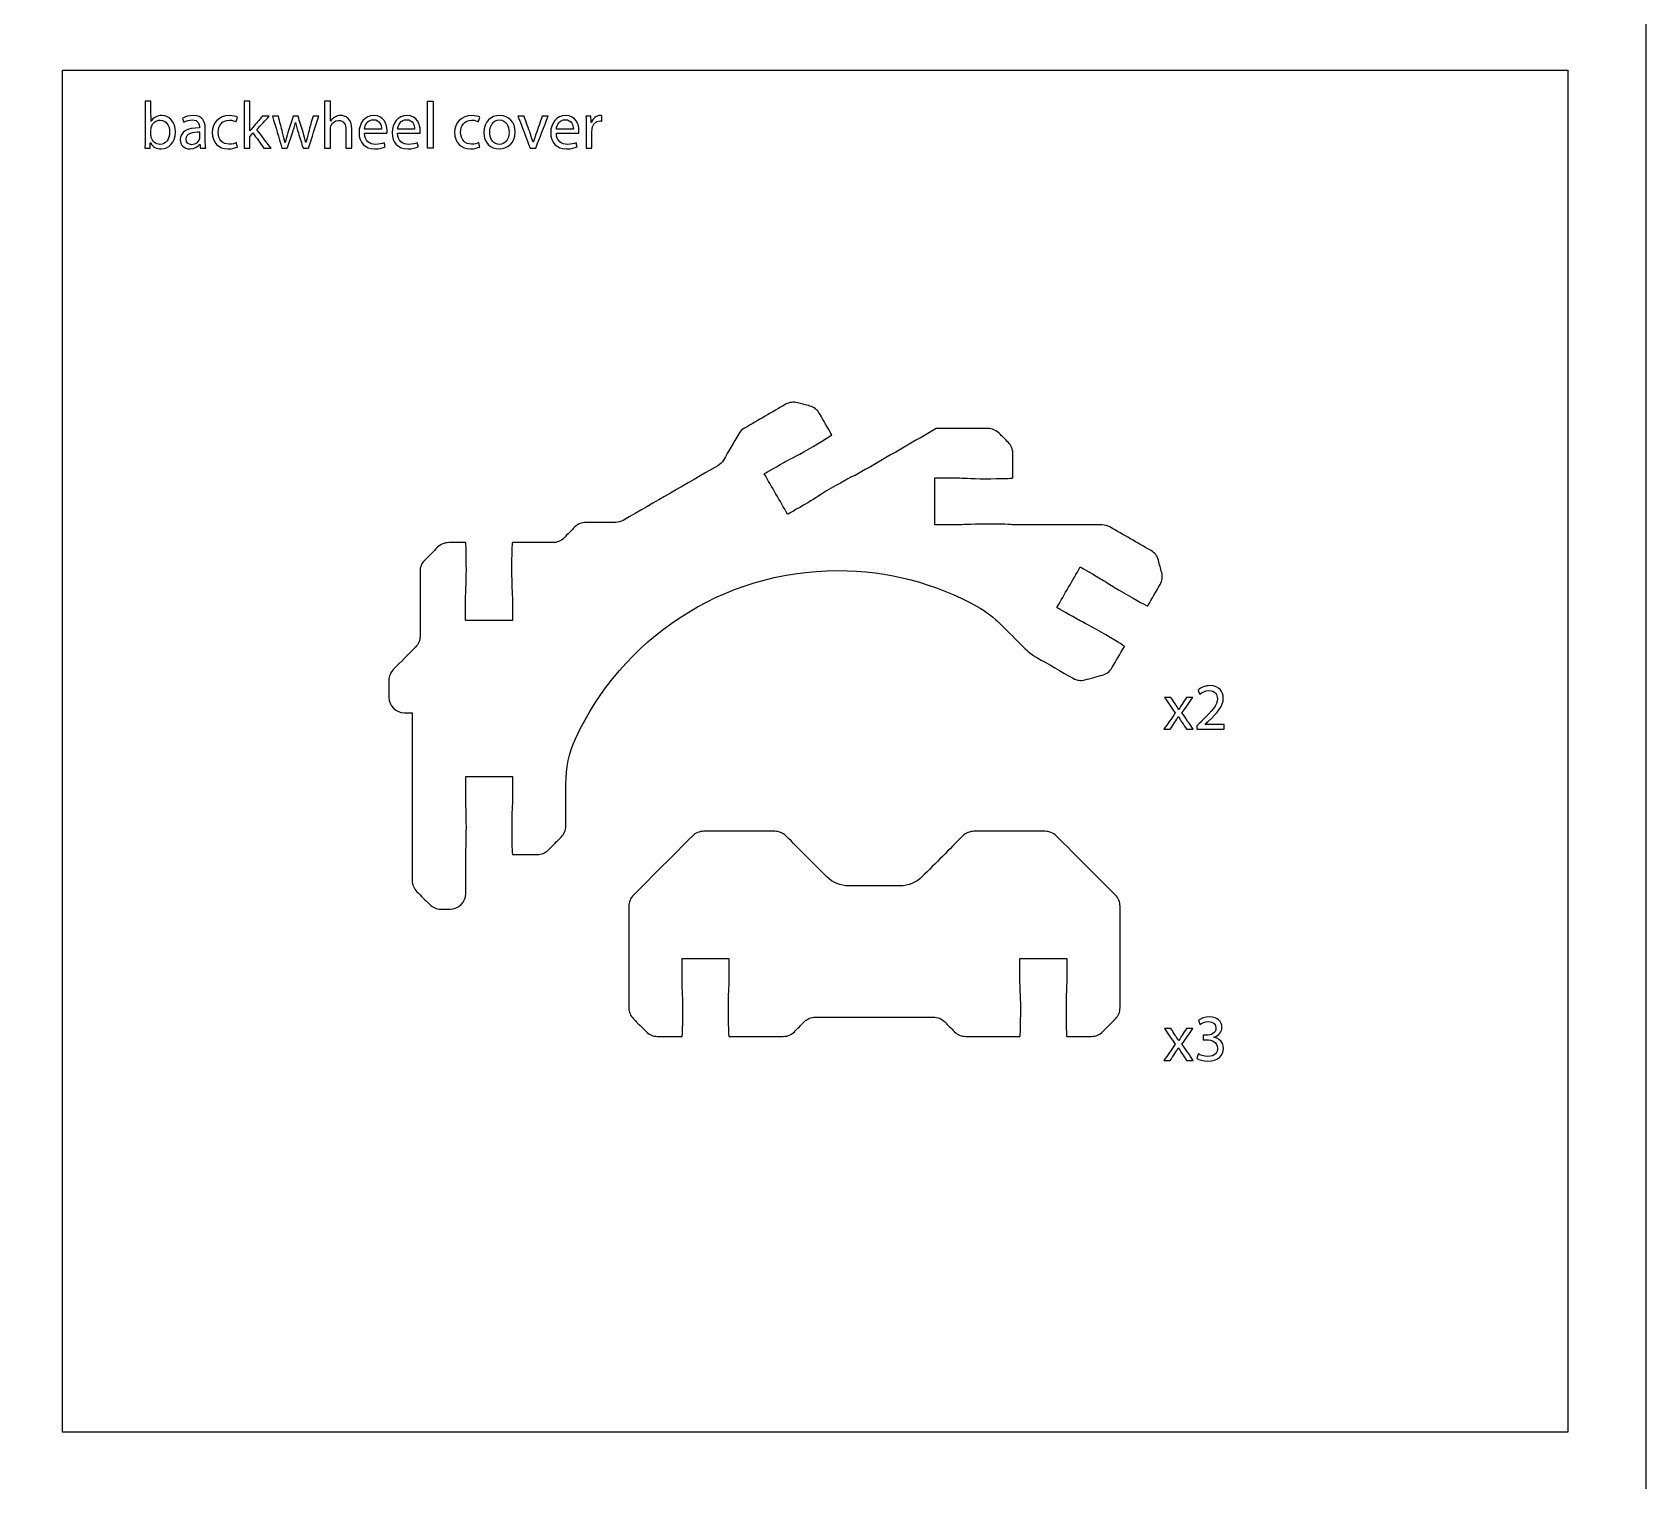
# Model space of a CAD drawing. Extents: x 0 to 370, y 150 to 450.
# Drawn here: x 266.6 to 370, y 245.5 to 338.4 of the extents above; entities that cross this region are included whole.
import ezdxf

# ---------------------------------------------------------------- set-up
doc = ezdxf.new("R2010")
doc.units = 0
doc.header["$MEASUREMENT"] = 0
doc.layers.add('DEFAULT', color=18, linetype='CONTINUOUS')

msp = doc.modelspace()

# ---------------------------------------------------------------- linework, layer by layer
at = {"layer": 'DEFAULT', "color": 116}
for points in [[(370, 150), (0, 150), (0, 450), (370, 450)], [(365, 248.59), (268.49, 248.59), (268.49, 335.92), (365, 335.92)]]:
    msp.add_lwpolyline(points, close=True, dxfattribs=at)
at = {"layer": 'DEFAULT', "color": 18}
msp.add_lwpolyline([(291.9, 333.93), (292.27, 333.93), (292.27, 330.92), (291.9, 330.92)], close=True, dxfattribs=at)
for points, knots in [([(273.78, 330.92), (273.79, 331.06), (273.8, 331.27), (273.8, 331.45), (273.8, 332.28), (273.8, 333.1), (273.8, 333.93), (273.92, 333.93), (274.05, 333.93), (274.17, 333.93), (274.17, 333.5), (274.17, 333.07), (274.18, 332.64), (274.31, 332.87), (274.55, 333.02), (274.88, 333.02), (275.38, 333.02), (275.74, 332.59), (275.74, 331.97), (275.74, 331.24), (275.28, 330.88), (274.82, 330.88), (274.53, 330.88), (274.29, 330.99), (274.14, 331.26), (274.13, 331.26), (274.13, 331.26), (274.12, 331.26), (274.12, 331.15), (274.11, 331.04), (274.11, 330.92), (274, 330.92), (273.89, 330.92), (273.78, 330.92)], [0.912, 0.912, 0.912, 0.912, 1.912, 1.912, 1.912, 8.929, 8.929, 8.929, 9.972, 9.972, 9.972, 13.643, 13.643, 13.643, 14.643, 14.643, 14.643, 15.643, 15.643, 15.643, 16.643, 16.643, 16.643, 17.643, 17.643, 17.643, 17.679, 17.679, 17.679, 18.640199, 18.640199, 18.640199, 19.552199, 19.552199, 19.552199, 19.552199]), ([(280.52, 332.03), (280.57, 332.1), (280.65, 332.19), (280.71, 332.26), (280.91, 332.5), (281.11, 332.74), (281.31, 332.97), (281.46, 332.97), (281.61, 332.97), (281.76, 332.97), (281.49, 332.69), (281.23, 332.41), (280.96, 332.13), (281.26, 331.73), (281.56, 331.33), (281.87, 330.92), (281.71, 330.92), (281.56, 330.92), (281.41, 330.92), (281.18, 331.25), (280.94, 331.58), (280.71, 331.91), (280.64, 331.83), (280.58, 331.76), (280.52, 331.69), (280.52, 331.44), (280.52, 331.18), (280.52, 330.92), (280.39, 330.92), (280.27, 330.92), (280.15, 330.92), (280.15, 331.92), (280.15, 332.93), (280.15, 333.93), (280.27, 333.93), (280.39, 333.93), (280.52, 333.93), (280.52, 333.3), (280.52, 332.66), (280.52, 332.03)], [5.373, 5.373, 5.373, 5.373, 6.373664, 6.373664, 6.373664, 9.004521, 9.004521, 9.004521, 10.276366, 10.276366, 10.276366, 13.554029, 13.554029, 13.554029, 17.82427, 17.82427, 17.82427, 19.108123, 19.108123, 19.108123, 22.539264, 22.539264, 22.539264, 23.347017, 23.347017, 23.347017, 25.531468, 25.531468, 25.531468, 26.575161, 26.575161, 26.575161, 35.096819, 35.096819, 35.096819, 36.140512, 36.140512, 36.140512, 41.517083, 41.517083, 41.517083, 41.517083]), ([(285.3, 333.93), (285.43, 333.93), (285.55, 333.93), (285.68, 333.93), (285.68, 333.5), (285.68, 333.08), (285.68, 332.65), (285.74, 332.76), (285.84, 332.85), (285.95, 332.91), (286.06, 332.98), (286.19, 333.02), (286.33, 333.02), (286.61, 333.02), (287.05, 332.85), (287.05, 332.14), (287.05, 331.74), (287.05, 331.33), (287.05, 330.92), (286.92, 330.92), (286.8, 330.92), (286.67, 330.92), (286.67, 331.32), (286.67, 331.71), (286.67, 332.1), (286.67, 332.43), (286.55, 332.71), (286.2, 332.71), (285.96, 332.71), (285.77, 332.54), (285.7, 332.34), (285.68, 332.29), (285.68, 332.23), (285.68, 332.16), (285.68, 331.75), (285.68, 331.34), (285.68, 330.92), (285.55, 330.92), (285.43, 330.92), (285.3, 330.92), (285.3, 331.92), (285.3, 332.93), (285.3, 333.93)], [8.516, 8.516, 8.516, 8.516, 9.571, 9.571, 9.571, 13.217, 13.217, 13.217, 14.217, 14.217, 14.217, 15.217, 15.217, 15.217, 16.217, 16.217, 16.217, 19.671, 19.671, 19.671, 20.725, 20.725, 20.725, 24.059, 24.059, 24.059, 25.059, 25.059, 25.059, 26.059, 26.059, 26.059, 27.059, 27.059, 27.059, 30.561, 30.561, 30.561, 31.616, 31.616, 31.616, 40.132, 40.132, 40.132, 40.132]), ([(274.17, 331.74), (274.17, 331.7), (274.18, 331.65), (274.19, 331.61), (274.26, 331.35), (274.47, 331.17), (274.75, 331.17), (275.13, 331.17), (275.37, 331.49), (275.37, 331.96), (275.37, 332.37), (275.16, 332.72), (274.76, 332.72), (274.5, 332.72), (274.27, 332.55), (274.19, 332.26), (274.18, 332.22), (274.17, 332.17), (274.17, 332.11), (274.17, 331.99), (274.17, 331.87), (274.17, 331.74)], [1.043, 1.043, 1.043, 1.043, 2.043, 2.043, 2.043, 3.043, 3.043, 3.043, 4.043, 4.043, 4.043, 5.043, 5.043, 5.043, 6.043, 6.043, 6.043, 7.043, 7.043, 7.043, 8.086, 8.086, 8.086, 8.086]), ([(277.34, 330.92), (277.33, 331.01), (277.32, 331.1), (277.31, 331.18), (277.31, 331.18), (277.31, 331.18), (277.3, 331.18), (277.19, 331.02), (276.97, 330.88), (276.68, 330.88), (276.26, 330.88), (276.05, 331.17), (276.05, 331.46), (276.05, 331.96), (276.49, 332.23), (277.28, 332.23), (277.28, 332.24), (277.28, 332.25), (277.28, 332.27), (277.28, 332.44), (277.23, 332.74), (276.82, 332.74), (276.63, 332.74), (276.43, 332.68), (276.28, 332.59), (276.25, 332.67), (276.23, 332.75), (276.2, 332.84), (276.37, 332.95), (276.61, 333.02), (276.87, 333.02), (277.5, 333.02), (277.65, 332.59), (277.65, 332.18), (277.65, 331.93), (277.65, 331.67), (277.65, 331.41), (277.65, 331.24), (277.66, 331.06), (277.68, 330.92), (277.57, 330.92), (277.46, 330.92), (277.34, 330.92)], [0, 0, 0, 0, 0.73581, 0.73581, 0.73581, 0.77181, 0.77181, 0.77181, 1.77181, 1.77181, 1.77181, 2.77181, 2.77181, 2.77181, 3.77181, 3.77181, 3.77181, 3.89181, 3.89181, 3.89181, 4.89181, 4.89181, 4.89181, 5.89181, 5.89181, 5.89181, 6.627082, 6.627082, 6.627082, 7.627082, 7.627082, 7.627082, 8.627082, 8.627082, 8.627082, 10.798082, 10.798082, 10.798082, 11.798082, 11.798082, 11.798082, 12.757082, 12.757082, 12.757082, 12.757082]), ([(279.71, 331), (279.61, 330.95), (279.4, 330.88), (279.12, 330.88), (278.5, 330.88), (278.1, 331.3), (278.1, 331.93), (278.1, 332.56), (278.53, 333.01), (279.2, 333.01), (279.42, 333.01), (279.62, 332.96), (279.72, 332.91), (279.69, 332.81), (279.66, 332.72), (279.63, 332.62), (279.55, 332.67), (279.41, 332.72), (279.2, 332.72), (278.73, 332.72), (278.48, 332.37), (278.48, 331.94), (278.48, 331.47), (278.78, 331.18), (279.19, 331.18), (279.4, 331.18), (279.54, 331.23), (279.65, 331.28), (279.67, 331.19), (279.69, 331.09), (279.71, 331)], [0.812419, 0.812419, 0.812419, 0.812419, 1.812419, 1.812419, 1.812419, 2.812419, 2.812419, 2.812419, 3.812419, 3.812419, 3.812419, 4.812419, 4.812419, 4.812419, 5.662022, 5.662022, 5.662022, 6.662022, 6.662022, 6.662022, 7.662022, 7.662022, 7.662022, 8.662022, 8.662022, 8.662022, 9.662022, 9.662022, 9.662022, 10.474441, 10.474441, 10.474441, 10.474441]), ([(282.34, 332.97), (282.43, 332.62), (282.52, 332.28), (282.61, 331.93), (282.67, 331.7), (282.72, 331.49), (282.76, 331.28), (282.76, 331.28), (282.77, 331.28), (282.77, 331.28), (282.82, 331.49), (282.89, 331.71), (282.95, 331.93), (283.07, 332.27), (283.18, 332.62), (283.29, 332.97), (283.39, 332.97), (283.5, 332.97), (283.6, 332.97), (283.71, 332.63), (283.81, 332.29), (283.92, 331.95), (283.99, 331.7), (284.05, 331.49), (284.1, 331.28), (284.1, 331.28), (284.11, 331.28), (284.11, 331.28), (284.15, 331.49), (284.2, 331.7), (284.27, 331.94), (284.37, 332.29), (284.46, 332.63), (284.56, 332.97), (284.68, 332.97), (284.81, 332.97), (284.93, 332.97), (284.71, 332.29), (284.49, 331.61), (284.27, 330.92), (284.16, 330.92), (284.04, 330.92), (283.93, 330.92), (283.83, 331.25), (283.72, 331.57), (283.62, 331.9), (283.55, 332.13), (283.49, 332.33), (283.43, 332.57), (283.38, 332.33), (283.31, 332.12), (283.24, 331.9), (283.13, 331.57), (283.02, 331.25), (282.91, 330.92), (282.8, 330.92), (282.69, 330.92), (282.57, 330.92), (282.37, 331.61), (282.16, 332.29), (281.96, 332.97), (282.08, 332.97), (282.21, 332.97), (282.34, 332.97)], [0, 0, 0, 0, 3.048331, 3.048331, 3.048331, 4.048331, 4.048331, 4.048331, 4.084331, 4.084331, 4.084331, 5.084331, 5.084331, 5.084331, 8.194339, 8.194339, 8.194339, 9.081339, 9.081339, 9.081339, 12.119695, 12.119695, 12.119695, 13.119695, 13.119695, 13.119695, 13.154695, 13.154695, 13.154695, 14.154695, 14.154695, 14.154695, 17.184048, 17.184048, 17.184048, 18.228048, 18.228048, 18.228048, 24.327425, 24.327425, 24.327425, 25.287425, 25.287425, 25.287425, 28.196624, 28.196624, 28.196624, 29.220624, 29.220624, 29.220624, 30.220624, 30.220624, 30.220624, 33.133751, 33.133751, 33.133751, 34.093751, 34.093751, 34.093751, 40.157085, 40.157085, 40.157085, 41.236085, 41.236085, 41.236085, 41.236085]), ([(287.86, 331.88), (287.87, 331.38), (288.19, 331.17), (288.56, 331.17), (288.83, 331.17), (288.99, 331.22), (289.13, 331.27), (289.15, 331.19), (289.17, 331.1), (289.19, 331.01), (289.06, 330.95), (288.84, 330.88), (288.51, 330.88), (287.88, 330.88), (287.51, 331.3), (287.51, 331.91), (287.51, 332.53), (287.87, 333.02), (288.47, 333.02), (289.13, 333.02), (289.31, 332.43), (289.31, 332.05), (289.31, 331.98), (289.3, 331.92), (289.3, 331.88), (288.82, 331.88), (288.34, 331.88), (287.86, 331.88)], [4.078, 4.078, 4.078, 4.078, 5.078, 5.078, 5.078, 6.078, 6.078, 6.078, 6.85416, 6.85416, 6.85416, 7.85416, 7.85416, 7.85416, 8.85416, 8.85416, 8.85416, 9.85416, 9.85416, 9.85416, 10.85416, 10.85416, 10.85416, 11.85416, 11.85416, 11.85416, 15.93216, 15.93216, 15.93216, 15.93216]), ([(288.95, 332.15), (288.96, 332.38), (288.85, 332.75), (288.44, 332.75), (288.06, 332.75), (287.89, 332.4), (287.86, 332.15), (288.23, 332.15), (288.59, 332.15), (288.95, 332.15)], [3.082, 3.082, 3.082, 3.082, 4.082, 4.082, 4.082, 5.082, 5.082, 5.082, 8.164, 8.164, 8.164, 8.164]), ([(289.98, 331.88), (289.99, 331.38), (290.31, 331.17), (290.68, 331.17), (290.95, 331.17), (291.11, 331.22), (291.25, 331.27), (291.27, 331.19), (291.29, 331.1), (291.31, 331.01), (291.18, 330.95), (290.96, 330.88), (290.63, 330.88), (290, 330.88), (289.63, 331.3), (289.63, 331.91), (289.63, 332.53), (289.99, 333.02), (290.59, 333.02), (291.26, 333.02), (291.43, 332.43), (291.43, 332.05), (291.43, 331.98), (291.42, 331.92), (291.42, 331.88), (290.94, 331.88), (290.46, 331.88), (289.98, 331.88)], [4.078, 4.078, 4.078, 4.078, 5.078, 5.078, 5.078, 6.078, 6.078, 6.078, 6.85416, 6.85416, 6.85416, 7.85416, 7.85416, 7.85416, 8.85416, 8.85416, 8.85416, 9.85416, 9.85416, 9.85416, 10.85416, 10.85416, 10.85416, 11.85416, 11.85416, 11.85416, 15.93216, 15.93216, 15.93216, 15.93216]), ([(291.07, 332.15), (291.08, 332.38), (290.98, 332.75), (290.56, 332.75), (290.18, 332.75), (290.02, 332.4), (289.99, 332.15), (290.35, 332.15), (290.71, 332.15), (291.07, 332.15)], [3.082, 3.082, 3.082, 3.082, 4.082, 4.082, 4.082, 5.082, 5.082, 5.082, 8.164, 8.164, 8.164, 8.164]), ([(295.25, 331), (295.15, 330.95), (294.94, 330.88), (294.66, 330.88), (294.05, 330.88), (293.64, 331.3), (293.64, 331.93), (293.64, 332.56), (294.07, 333.01), (294.74, 333.01), (294.96, 333.01), (295.16, 332.96), (295.26, 332.91), (295.23, 332.81), (295.2, 332.72), (295.18, 332.62), (295.09, 332.67), (294.95, 332.72), (294.74, 332.72), (294.27, 332.72), (294.02, 332.37), (294.02, 331.94), (294.02, 331.47), (294.32, 331.18), (294.73, 331.18), (294.94, 331.18), (295.08, 331.23), (295.19, 331.28), (295.21, 331.19), (295.23, 331.09), (295.25, 331)], [0.812419, 0.812419, 0.812419, 0.812419, 1.812419, 1.812419, 1.812419, 2.812419, 2.812419, 2.812419, 3.812419, 3.812419, 3.812419, 4.812419, 4.812419, 4.812419, 5.66174, 5.66174, 5.66174, 6.66174, 6.66174, 6.66174, 7.66174, 7.66174, 7.66174, 8.66174, 8.66174, 8.66174, 9.66174, 9.66174, 9.66174, 10.474159, 10.474159, 10.474159, 10.474159]), ([(297.52, 331.96), (297.52, 331.21), (296.99, 330.88), (296.5, 330.88), (295.94, 330.88), (295.51, 331.28), (295.51, 331.93), (295.51, 332.62), (295.96, 333.02), (296.53, 333.02), (297.12, 333.02), (297.52, 332.59), (297.52, 331.96)], [1, 1, 1, 1, 2, 2, 2, 3, 3, 3, 4, 4, 4, 5, 5, 5, 5]), ([(295.89, 331.94), (295.89, 331.49), (296.15, 331.16), (296.51, 331.16), (296.87, 331.16), (297.13, 331.49), (297.13, 331.95), (297.13, 332.3), (296.96, 332.74), (296.52, 332.74), (296.08, 332.74), (295.89, 332.33), (295.89, 331.94)], [0, 0, 0, 0, 1, 1, 1, 2, 2, 2, 3, 3, 3, 4, 4, 4, 4]), ([(298.1, 332.97), (298.23, 332.59), (298.37, 332.2), (298.5, 331.82), (298.57, 331.63), (298.63, 331.46), (298.67, 331.3), (298.67, 331.3), (298.68, 331.3), (298.68, 331.3), (298.73, 331.46), (298.79, 331.63), (298.85, 331.82), (298.99, 332.2), (299.12, 332.59), (299.25, 332.97), (299.38, 332.97), (299.51, 332.97), (299.64, 332.97), (299.37, 332.29), (299.1, 331.61), (298.84, 330.92), (298.72, 330.92), (298.6, 330.92), (298.48, 330.92), (298.22, 331.61), (297.96, 332.29), (297.7, 332.97), (297.84, 332.97), (297.97, 332.97), (298.1, 332.97)], [0, 0, 0, 0, 3.455466, 3.455466, 3.455466, 4.455466, 4.455466, 4.455466, 4.491466, 4.491466, 4.491466, 5.491466, 5.491466, 5.491466, 8.942991, 8.942991, 8.942991, 10.044991, 10.044991, 10.044991, 16.28096, 16.28096, 16.28096, 17.28896, 17.28896, 17.28896, 23.498989, 23.498989, 23.498989, 24.625989, 24.625989, 24.625989, 24.625989]), ([(300.16, 331.88), (300.17, 331.38), (300.49, 331.17), (300.86, 331.17), (301.13, 331.17), (301.29, 331.22), (301.43, 331.27), (301.45, 331.19), (301.47, 331.1), (301.49, 331.01), (301.36, 330.95), (301.14, 330.88), (300.81, 330.88), (300.18, 330.88), (299.8, 331.3), (299.8, 331.91), (299.8, 332.53), (300.17, 333.02), (300.76, 333.02), (301.43, 333.02), (301.61, 332.43), (301.61, 332.05), (301.61, 331.98), (301.6, 331.92), (301.6, 331.88), (301.12, 331.88), (300.64, 331.88), (300.16, 331.88)], [4.078, 4.078, 4.078, 4.078, 5.078, 5.078, 5.078, 6.078, 6.078, 6.078, 6.85416, 6.85416, 6.85416, 7.85416, 7.85416, 7.85416, 8.85416, 8.85416, 8.85416, 9.85416, 9.85416, 9.85416, 10.85416, 10.85416, 10.85416, 11.85416, 11.85416, 11.85416, 15.93216, 15.93216, 15.93216, 15.93216]), ([(301.25, 332.15), (301.25, 332.38), (301.15, 332.75), (300.73, 332.75), (300.36, 332.75), (300.19, 332.4), (300.16, 332.15), (300.52, 332.15), (300.89, 332.15), (301.25, 332.15)], [3.082, 3.082, 3.082, 3.082, 4.082, 4.082, 4.082, 5.082, 5.082, 5.082, 8.164, 8.164, 8.164, 8.164]), ([(302.07, 332.33), (302.07, 332.57), (302.07, 332.78), (302.05, 332.97), (302.16, 332.97), (302.27, 332.97), (302.38, 332.97), (302.38, 332.84), (302.39, 332.7), (302.39, 332.57), (302.4, 332.57), (302.4, 332.57), (302.41, 332.57), (302.5, 332.84), (302.73, 333.02), (302.98, 333.02), (303.02, 333.02), (303.05, 333.01), (303.08, 333), (303.08, 332.89), (303.08, 332.77), (303.08, 332.65), (303.04, 332.66), (303.01, 332.67), (302.96, 332.67), (302.69, 332.67), (302.51, 332.47), (302.46, 332.19), (302.45, 332.14), (302.44, 332.08), (302.44, 332.02), (302.44, 331.65), (302.44, 331.29), (302.44, 330.92), (302.32, 330.92), (302.19, 330.92), (302.07, 330.92), (302.07, 331.39), (302.07, 331.86), (302.07, 332.33)], [3.994, 3.994, 3.994, 3.994, 4.994, 4.994, 4.994, 5.918, 5.918, 5.918, 7.058568, 7.058568, 7.058568, 7.106568, 7.106568, 7.106568, 8.106568, 8.106568, 8.106568, 9.106568, 9.106568, 9.106568, 10.101568, 10.101568, 10.101568, 11.101568, 11.101568, 11.101568, 12.101568, 12.101568, 12.101568, 13.101568, 13.101568, 13.101568, 16.196568, 16.196568, 16.196568, 17.239568, 17.239568, 17.239568, 21.233568, 21.233568, 21.233568, 21.233568]), ([(277.29, 331.97), (276.88, 331.98), (276.42, 331.9), (276.42, 331.51), (276.42, 331.27), (276.58, 331.15), (276.77, 331.15), (277.04, 331.15), (277.21, 331.32), (277.27, 331.49), (277.28, 331.53), (277.29, 331.57), (277.29, 331.61), (277.29, 331.73), (277.29, 331.85), (277.29, 331.97)], [1.007, 1.007, 1.007, 1.007, 2.007, 2.007, 2.007, 3.007, 3.007, 3.007, 4.007, 4.007, 4.007, 5.007, 5.007, 5.007, 6.014, 6.014, 6.014, 6.014]), ([(341.23, 293.66), (341.23, 293.74), (341.23, 293.82), (341.23, 293.89), (341.33, 293.99), (341.42, 294.08), (341.52, 294.18), (342.22, 294.84), (342.54, 295.2), (342.54, 295.61), (342.54, 295.89), (342.41, 296.15), (342, 296.15), (341.75, 296.15), (341.54, 296.02), (341.41, 295.92), (341.37, 296.01), (341.34, 296.09), (341.3, 296.18), (341.49, 296.34), (341.76, 296.46), (342.07, 296.46), (342.67, 296.46), (342.92, 296.05), (342.92, 295.66), (342.92, 295.15), (342.55, 294.74), (341.97, 294.18), (341.9, 294.12), (341.82, 294.05), (341.75, 293.97), (342.16, 293.97), (342.57, 293.97), (342.98, 293.97), (342.98, 293.87), (342.98, 293.77), (342.98, 293.66), (342.4, 293.66), (341.81, 293.66), (341.23, 293.66)], [4.977, 4.977, 4.977, 4.977, 5.624, 5.624, 5.624, 6.777406, 6.777406, 6.777406, 7.777406, 7.777406, 7.777406, 8.777406, 8.777406, 8.777406, 9.777406, 9.777406, 9.777406, 10.592847, 10.592847, 10.592847, 11.592847, 11.592847, 11.592847, 12.592847, 12.592847, 12.592847, 13.592847, 13.592847, 13.592847, 14.466054, 14.466054, 14.466054, 17.968054, 17.968054, 17.968054, 18.843054, 18.843054, 18.843054, 23.820054, 23.820054, 23.820054, 23.820054]), ([(339.56, 295.71), (339.66, 295.56), (339.75, 295.42), (339.85, 295.27), (339.93, 295.16), (339.99, 295.05), (340.06, 294.94), (340.06, 294.94), (340.07, 294.94), (340.07, 294.94), (340.14, 295.06), (340.21, 295.17), (340.28, 295.28), (340.37, 295.42), (340.47, 295.57), (340.56, 295.71), (340.7, 295.71), (340.83, 295.71), (340.96, 295.71), (340.73, 295.38), (340.5, 295.05), (340.27, 294.72), (340.51, 294.37), (340.75, 294.02), (340.99, 293.66), (340.85, 293.66), (340.7, 293.66), (340.56, 293.66), (340.46, 293.82), (340.36, 293.97), (340.26, 294.12), (340.18, 294.24), (340.11, 294.36), (340.03, 294.48), (339.97, 294.36), (339.89, 294.25), (339.82, 294.12), (339.72, 293.97), (339.62, 293.82), (339.52, 293.66), (339.39, 293.66), (339.25, 293.66), (339.11, 293.66), (339.35, 294.01), (339.6, 294.36), (339.84, 294.71), (339.61, 295.04), (339.38, 295.38), (339.15, 295.71), (339.28, 295.71), (339.42, 295.71), (339.56, 295.71)], [1.175, 1.175, 1.175, 1.175, 2.671308, 2.671308, 2.671308, 3.671308, 3.671308, 3.671308, 3.707308, 3.707308, 3.707308, 4.707308, 4.707308, 4.707308, 6.187538, 6.187538, 6.187538, 7.325538, 7.325538, 7.325538, 10.75863, 10.75863, 10.75863, 14.385133, 14.385133, 14.385133, 15.584133, 15.584133, 15.584133, 17.14431, 17.14431, 17.14431, 18.16731, 18.16731, 18.16731, 19.16731, 19.16731, 19.16731, 20.719886, 20.719886, 20.719886, 21.884886, 21.884886, 21.884886, 25.495906, 25.495906, 25.495906, 28.952212, 28.952212, 28.952212, 30.127212, 30.127212, 30.127212, 30.127212]), ([(341.32, 272.85), (341.42, 272.78), (341.67, 272.68), (341.93, 272.68), (342.4, 272.68), (342.55, 272.98), (342.55, 273.21), (342.54, 273.6), (342.2, 273.76), (341.84, 273.76), (341.77, 273.76), (341.7, 273.76), (341.63, 273.76), (341.63, 273.85), (341.63, 273.95), (341.63, 274.04), (341.7, 274.04), (341.77, 274.04), (341.84, 274.04), (342.11, 274.04), (342.45, 274.18), (342.45, 274.5), (342.45, 274.72), (342.31, 274.92), (341.97, 274.92), (341.75, 274.92), (341.54, 274.82), (341.42, 274.74), (341.39, 274.83), (341.35, 274.92), (341.32, 275.01), (341.47, 275.11), (341.74, 275.22), (342.04, 275.22), (342.58, 275.22), (342.83, 274.9), (342.83, 274.56), (342.83, 274.28), (342.66, 274.04), (342.32, 273.91), (342.66, 273.84), (342.93, 273.59), (342.93, 273.2), (342.93, 272.76), (342.59, 272.38), (341.93, 272.38), (341.62, 272.38), (341.35, 272.47), (341.22, 272.56), (341.25, 272.66), (341.28, 272.75), (341.32, 272.85)], [0.864389, 0.864389, 0.864389, 0.864389, 1.864389, 1.864389, 1.864389, 2.864389, 2.864389, 2.864389, 3.864389, 3.864389, 3.864389, 4.452389, 4.452389, 4.452389, 5.243389, 5.243389, 5.243389, 5.831389, 5.831389, 5.831389, 6.831389, 6.831389, 6.831389, 7.831389, 7.831389, 7.831389, 8.831389, 8.831389, 8.831389, 9.64714, 9.64714, 9.64714, 10.64714, 10.64714, 10.64714, 11.64714, 11.64714, 11.64714, 12.67114, 12.67114, 12.67114, 13.67114, 13.67114, 13.67114, 14.67114, 14.67114, 14.67114, 15.67114, 15.67114, 15.67114, 16.535529, 16.535529, 16.535529, 16.535529]), ([(339.56, 274.47), (339.66, 274.32), (339.75, 274.18), (339.85, 274.03), (339.93, 273.92), (339.99, 273.81), (340.06, 273.7), (340.06, 273.7), (340.07, 273.7), (340.07, 273.7), (340.14, 273.82), (340.21, 273.93), (340.28, 274.04), (340.37, 274.18), (340.47, 274.33), (340.56, 274.47), (340.7, 274.47), (340.83, 274.47), (340.96, 274.47), (340.73, 274.14), (340.5, 273.81), (340.27, 273.48), (340.51, 273.13), (340.75, 272.78), (340.99, 272.42), (340.85, 272.42), (340.7, 272.42), (340.56, 272.42), (340.46, 272.58), (340.36, 272.73), (340.26, 272.88), (340.18, 273), (340.11, 273.12), (340.03, 273.24), (339.97, 273.12), (339.89, 273.01), (339.82, 272.88), (339.72, 272.73), (339.62, 272.58), (339.52, 272.42), (339.39, 272.42), (339.25, 272.42), (339.11, 272.42), (339.35, 272.77), (339.6, 273.12), (339.84, 273.47), (339.61, 273.8), (339.38, 274.14), (339.15, 274.47), (339.28, 274.47), (339.42, 274.47), (339.56, 274.47)], [1.175, 1.175, 1.175, 1.175, 2.671308, 2.671308, 2.671308, 3.671308, 3.671308, 3.671308, 3.707308, 3.707308, 3.707308, 4.707308, 4.707308, 4.707308, 6.187538, 6.187538, 6.187538, 7.325538, 7.325538, 7.325538, 10.75863, 10.75863, 10.75863, 14.385133, 14.385133, 14.385133, 15.584133, 15.584133, 15.584133, 17.145148, 17.145148, 17.145148, 18.168148, 18.168148, 18.168148, 19.168148, 19.168148, 19.168148, 20.721566, 20.721566, 20.721566, 21.886566, 21.886566, 21.886566, 25.497586, 25.497586, 25.497586, 28.953892, 28.953892, 28.953892, 30.128892, 30.128892, 30.128892, 30.128892])]:
    msp.add_open_spline(points, degree=3, knots=knots, dxfattribs=at)
at = {"layer": 'DEFAULT', "color": 1}
for points, knots in [([(338.87, 302.95), (338.61, 302.49), (338.34, 302.03), (338.08, 301.57), (338.07, 301.55), (337.37, 301.93), (336.54, 302.41), (335.7, 302.89), (335.23, 303.22), (335.05, 303.32), (334.29, 303.76), (333.75, 304.07), (333.75, 304.07), (333.25, 303.2), (332.75, 302.34), (332.25, 301.47), (332.25, 301.47), (332.79, 301.16), (333.55, 300.73), (333.73, 300.62), (334.25, 300.38), (335.08, 299.89), (335.92, 299.41), (336.58, 299.01), (336.58, 298.98), (336.31, 298.52), (336.05, 298.06), (335.78, 297.6), (335.65, 297.38), (335.43, 297.21), (335.18, 297.14), (334.8, 297.04), (334.42, 296.93), (334.05, 296.83), (333.79, 296.76), (333.52, 296.8), (333.29, 296.93), (332.51, 297.38), (331.73, 297.83), (330.96, 298.27), (330.65, 298.45), (330.37, 298.67), (330.13, 298.91), (329.64, 299.4), (329.15, 299.89), (328.66, 300.38), (328.21, 300.83), (327.7, 301.23), (327.13, 301.54), (324.48, 303.01), (321.44, 303.84), (318.2, 303.84), (310.74, 303.84), (304.31, 299.42), (301.39, 293.06), (300.97, 292.16), (300.77, 291.17), (300.77, 290.17), (300.77, 289.26), (300.77, 288.36), (300.77, 287.46), (300.77, 287.19), (300.66, 286.94), (300.47, 286.75), (300.19, 286.47), (299.92, 286.2), (299.64, 285.92), (299.45, 285.74), (299.2, 285.63), (298.94, 285.63), (298.41, 285.63), (297.88, 285.63), (297.35, 285.63), (297.32, 285.63), (297.3, 286.41), (297.3, 287.38), (297.3, 288.34), (297.35, 288.92), (297.35, 289.13), (297.35, 289.63), (297.35, 290.13), (297.35, 290.63), (296.35, 290.63), (295.35, 290.63), (294.35, 290.63), (294.35, 290.13), (294.35, 289.63), (294.35, 289.13), (294.35, 288.92), (294.39, 288.34), (294.39, 287.38), (294.39, 286.41), (294.35, 285.7), (294.35, 285.63), (294.35, 284.8), (294.35, 283.97), (294.35, 283.13), (294.35, 282.58), (293.9, 282.13), (293.35, 282.13), (293.15, 282.13), (292.95, 282.13), (292.75, 282.13), (292.48, 282.13), (292.23, 282.24), (292.04, 282.43), (291.77, 282.7), (291.49, 282.98), (291.21, 283.25), (291.03, 283.44), (290.92, 283.7), (290.92, 283.96), (290.92, 287.55), (290.92, 291.13), (290.92, 294.72), (290.75, 294.72), (290.59, 294.72), (290.42, 294.72), (289.87, 294.72), (289.42, 295.16), (289.42, 295.72), (289.42, 296.08), (289.42, 296.44), (289.42, 296.8), (289.42, 297.07), (289.53, 297.32), (289.71, 297.51), (290.19, 297.98), (290.66, 298.45), (291.13, 298.93), (291.32, 299.12), (291.42, 299.37), (291.42, 299.63), (291.42, 301.03), (291.42, 302.42), (291.42, 303.81), (291.42, 304.07), (291.53, 304.31), (291.71, 304.49), (291.99, 304.78), (292.27, 305.06), (292.55, 305.34), (292.74, 305.52), (292.99, 305.63), (293.26, 305.63), (293.62, 305.63), (293.98, 305.63), (294.34, 305.63), (294.37, 305.63), (294.39, 304.84), (294.39, 303.88), (294.39, 302.91), (294.34, 302.34), (294.34, 302.13), (294.34, 301.63), (294.34, 301.13), (294.34, 300.63), (295.34, 300.63), (296.34, 300.63), (297.34, 300.63), (297.34, 301.13), (297.34, 301.63), (297.34, 302.13), (297.34, 302.34), (297.29, 302.91), (297.29, 303.88), (297.29, 304.84), (297.32, 305.63), (297.34, 305.63), (298.21, 305.63), (299.07, 305.63), (299.93, 305.63), (300.2, 305.63), (300.45, 305.74), (300.64, 305.92), (300.88, 306.16), (301.12, 306.4), (301.35, 306.64), (301.54, 306.82), (301.8, 306.93), (302.06, 306.93), (302.69, 306.93), (303.32, 306.93), (303.95, 306.93), (304.12, 306.93), (304.3, 306.97), (304.45, 307.06), (306.47, 308.23), (308.49, 309.4), (310.51, 310.56), (310.67, 310.65), (310.79, 310.78), (310.88, 310.93), (311.2, 311.49), (311.53, 312.05), (311.85, 312.61), (311.94, 312.76), (312.07, 312.89), (312.22, 312.97), (313.1, 313.48), (313.98, 313.99), (314.86, 314.5), (315.09, 314.63), (315.36, 314.67), (315.62, 314.6), (315.88, 314.53), (316.15, 314.46), (316.42, 314.39), (316.68, 314.32), (316.9, 314.15), (317.03, 313.92), (317.29, 313.46), (317.55, 313.01), (317.82, 312.55), (317.82, 312.52), (317.16, 312.11), (316.33, 311.63), (315.49, 311.15), (314.97, 310.9), (314.79, 310.8), (314.03, 310.36), (313.49, 310.05), (313.49, 310.05), (313.99, 309.18), (314.49, 308.31), (314.99, 307.45), (314.99, 307.45), (315.53, 307.76), (316.29, 308.19), (316.47, 308.3), (316.94, 308.63), (317.78, 309.12), (318.61, 309.6), (319.3, 309.97), (319.32, 309.94), (321.05, 310.94), (322.78, 311.94), (324.52, 312.95), (325.62, 312.95), (326.73, 312.95), (327.83, 312.95), (328.1, 312.95), (328.35, 312.84), (328.54, 312.66), (328.73, 312.46), (328.93, 312.27), (329.12, 312.07), (329.31, 311.88), (329.42, 311.63), (329.42, 311.36), (329.42, 310.83), (329.42, 310.3), (329.42, 309.78), (329.42, 309.75), (328.64, 309.73), (327.67, 309.73), (326.7, 309.73), (326.13, 309.78), (325.92, 309.78), (325.42, 309.78), (324.92, 309.78), (324.42, 309.78), (324.42, 308.77), (324.42, 307.77), (324.42, 306.77), (324.92, 306.77), (325.42, 306.77), (325.92, 306.77), (326.13, 306.77), (326.7, 306.82), (327.67, 306.82), (328.64, 306.82), (329.42, 306.8), (329.42, 306.77), (331.33, 306.77), (333.24, 306.77), (335.15, 306.77), (335.32, 306.77), (335.5, 306.72), (335.65, 306.64), (336.53, 306.13), (337.41, 305.62), (338.29, 305.12), (338.52, 304.98), (338.69, 304.77), (338.76, 304.51), (338.83, 304.24), (338.9, 303.98), (338.97, 303.71), (339.04, 303.45), (339, 303.18), (338.87, 302.95)], [1, 1, 1, 1, 5.507505, 5.507505, 5.507505, 6.507505, 6.507505, 6.507505, 7.507505, 7.507505, 7.507505, 8.507505, 8.507505, 8.507505, 17.015113, 17.015113, 17.015113, 18.015113, 18.015113, 18.015113, 19.015113, 19.015113, 19.015113, 20.015113, 20.015113, 20.015113, 24.517613, 24.517613, 24.517613, 25.517613, 25.517613, 25.517613, 28.846578, 28.846578, 28.846578, 29.846578, 29.846578, 29.846578, 37.467346, 37.467346, 37.467346, 38.467346, 38.467346, 38.467346, 44.336332, 44.336332, 44.336332, 45.336332, 45.336332, 45.336332, 46.336332, 46.336332, 46.336332, 47.336332, 47.336332, 47.336332, 48.336332, 48.336332, 48.336332, 56.016332, 56.016332, 56.016332, 57.016332, 57.016332, 57.016332, 60.34257, 60.34257, 60.34257, 61.34257, 61.34257, 61.34257, 65.84257, 65.84257, 65.84257, 66.84257, 66.84257, 66.84257, 67.84257, 67.84257, 67.84257, 72.09257, 72.09257, 72.09257, 80.60257, 80.60257, 80.60257, 84.85257, 84.85257, 84.85257, 85.85257, 85.85257, 85.85257, 86.85257, 86.85257, 86.85257, 93.93557, 93.93557, 93.93557, 94.93557, 94.93557, 94.93557, 96.62757, 96.62757, 96.62757, 97.62757, 97.62757, 97.62757, 100.950971, 100.950971, 100.950971, 101.950971, 101.950971, 101.950971, 132.428971, 132.428971, 132.428971, 133.838971, 133.838971, 133.838971, 134.838971, 134.838971, 134.838971, 137.912971, 137.912971, 137.912971, 138.912971, 138.912971, 138.912971, 144.592456, 144.592456, 144.592456, 145.592456, 145.592456, 145.592456, 157.440456, 157.440456, 157.440456, 158.440456, 158.440456, 158.440456, 161.813363, 161.813363, 161.813363, 162.813363, 162.813363, 162.813363, 165.883363, 165.883363, 165.883363, 166.883363, 166.883363, 166.883363, 167.883363, 167.883363, 167.883363, 172.133363, 172.133363, 172.133363, 180.643363, 180.643363, 180.643363, 184.893363, 184.893363, 184.893363, 185.893363, 185.893363, 185.893363, 186.893363, 186.893363, 186.893363, 194.233363, 194.233363, 194.233363, 195.233363, 195.233363, 195.233363, 198.083012, 198.083012, 198.083012, 199.083012, 199.083012, 199.083012, 204.443012, 204.443012, 204.443012, 205.443012, 205.443012, 205.443012, 225.289989, 225.289989, 225.289989, 226.289989, 226.289989, 226.289989, 231.805948, 231.805948, 231.805948, 232.805948, 232.805948, 232.805948, 241.457479, 241.457479, 241.457479, 242.457479, 242.457479, 242.457479, 244.808011, 244.808011, 244.808011, 245.808011, 245.808011, 245.808011, 250.296853, 250.296853, 250.296853, 251.296853, 251.296853, 251.296853, 252.296853, 252.296853, 252.296853, 253.296853, 253.296853, 253.296853, 261.804461, 261.804461, 261.804461, 262.804461, 262.804461, 262.804461, 263.804461, 263.804461, 263.804461, 264.804461, 264.804461, 264.804461, 281.831016, 281.831016, 281.831016, 291.231016, 291.231016, 291.231016, 292.231016, 292.231016, 292.231016, 294.572964, 294.572964, 294.572964, 295.572964, 295.572964, 295.572964, 300.072964, 300.072964, 300.072964, 301.072964, 301.072964, 301.072964, 302.072964, 302.072964, 302.072964, 306.322964, 306.322964, 306.322964, 314.842964, 314.842964, 314.842964, 319.092964, 319.092964, 319.092964, 320.092964, 320.092964, 320.092964, 321.092964, 321.092964, 321.092964, 337.352964, 337.352964, 337.352964, 338.352964, 338.352964, 338.352964, 346.98952, 346.98952, 346.98952, 347.98952, 347.98952, 347.98952, 350.340052, 350.340052, 350.340052, 351.340052, 351.340052, 351.340052, 351.340052]), ([(323.6, 284.2), (324.48, 285.08), (325.35, 285.95), (326.22, 286.83), (326.41, 287.01), (326.67, 287.12), (326.93, 287.12), (328.45, 287.12), (329.98, 287.12), (331.5, 287.12), (331.77, 287.12), (332.02, 287.01), (332.21, 286.83), (333.47, 285.56), (334.74, 284.29), (336.01, 283.03), (336.19, 282.84), (336.3, 282.58), (336.3, 282.32), (336.3, 280.15), (336.3, 277.97), (336.3, 275.8), (336.3, 275.54), (336.19, 275.28), (336.01, 275.1), (335.73, 274.82), (335.45, 274.54), (335.18, 274.27), (334.99, 274.08), (334.74, 273.97), (334.47, 273.97), (333.94, 273.97), (333.41, 273.97), (332.88, 273.97), (332.86, 273.97), (332.84, 274.76), (332.84, 275.72), (332.84, 276.69), (332.88, 277.26), (332.88, 277.47), (332.88, 277.97), (332.88, 278.47), (332.88, 278.97), (331.88, 278.97), (330.88, 278.97), (329.88, 278.97), (329.88, 278.47), (329.88, 277.97), (329.88, 277.47), (329.88, 277.26), (329.93, 276.69), (329.93, 275.72), (329.93, 274.76), (329.91, 273.97), (329.88, 273.97), (328.72, 273.97), (327.56, 273.97), (326.39, 273.97), (326.13, 273.97), (325.88, 274.08), (325.69, 274.27), (325.47, 274.48), (325.26, 274.7), (325.04, 274.92), (324.85, 275.1), (324.6, 275.21), (324.33, 275.21), (321.81, 275.21), (319.29, 275.21), (316.77, 275.21), (316.51, 275.21), (316.26, 275.1), (316.07, 274.92), (315.85, 274.7), (315.63, 274.48), (315.42, 274.27), (315.23, 274.08), (314.98, 273.97), (314.71, 273.97), (313.55, 273.97), (312.39, 273.97), (311.22, 273.97), (311.2, 273.97), (311.17, 274.76), (311.17, 275.72), (311.17, 276.69), (311.22, 277.26), (311.22, 277.47), (311.22, 277.97), (311.22, 278.47), (311.22, 278.97), (310.22, 278.97), (309.22, 278.97), (308.22, 278.97), (308.22, 278.47), (308.22, 277.97), (308.22, 277.47), (308.22, 277.26), (308.27, 276.69), (308.27, 275.72), (308.27, 274.76), (308.25, 273.97), (308.22, 273.97), (307.69, 273.97), (307.16, 273.97), (306.64, 273.97), (306.37, 273.97), (306.12, 274.08), (305.93, 274.27), (305.65, 274.54), (305.38, 274.82), (305.1, 275.1), (304.91, 275.28), (304.81, 275.54), (304.81, 275.8), (304.81, 277.98), (304.81, 280.15), (304.81, 282.32), (304.81, 282.58), (304.91, 282.84), (305.1, 283.03), (306.36, 284.29), (307.63, 285.56), (308.9, 286.83), (309.08, 287.01), (309.34, 287.12), (309.6, 287.12), (311.13, 287.12), (312.65, 287.12), (314.17, 287.12), (314.44, 287.12), (314.69, 287.01), (314.88, 286.83), (315.75, 285.95), (316.63, 285.08), (317.5, 284.2), (317.87, 283.83), (318.38, 283.62), (318.91, 283.62), (320.01, 283.62), (321.1, 283.62), (322.19, 283.62), (322.72, 283.62), (323.23, 283.83), (323.6, 284.2)], [0, 0, 0, 0, 10.506193, 10.506193, 10.506193, 11.506193, 11.506193, 11.506193, 24.457193, 24.457193, 24.457193, 25.457193, 25.457193, 25.457193, 40.687566, 40.687566, 40.687566, 41.687566, 41.687566, 41.687566, 60.158566, 60.158566, 60.158566, 61.158566, 61.158566, 61.158566, 64.48126, 64.48126, 64.48126, 65.48126, 65.48126, 65.48126, 69.97726, 69.97726, 69.97726, 70.97726, 70.97726, 70.97726, 71.97726, 71.97726, 71.97726, 76.22726, 76.22726, 76.22726, 84.73826, 84.73826, 84.73826, 88.98826, 88.98826, 88.98826, 89.98826, 89.98826, 89.98826, 90.98826, 90.98826, 90.98826, 100.87326, 100.87326, 100.87326, 101.87326, 101.87326, 101.87326, 104.474706, 104.474706, 104.474706, 105.474706, 105.474706, 105.474706, 126.896706, 126.896706, 126.896706, 127.896706, 127.896706, 127.896706, 130.497445, 130.497445, 130.497445, 131.497445, 131.497445, 131.497445, 141.382445, 141.382445, 141.382445, 142.382445, 142.382445, 142.382445, 143.382445, 143.382445, 143.382445, 147.632445, 147.632445, 147.632445, 156.142445, 156.142445, 156.142445, 160.392445, 160.392445, 160.392445, 161.392445, 161.392445, 161.392445, 162.392445, 162.392445, 162.392445, 166.888445, 166.888445, 166.888445, 167.888445, 167.888445, 167.888445, 171.210433, 171.210433, 171.210433, 172.210433, 172.210433, 172.210433, 190.682433, 190.682433, 190.682433, 191.682433, 191.682433, 191.682433, 206.905029, 206.905029, 206.905029, 207.905029, 207.905029, 207.905029, 220.855029, 220.855029, 220.855029, 221.855029, 221.855029, 221.855029, 232.361221, 232.361221, 232.361221, 233.361221, 233.361221, 233.361221, 242.644221, 242.644221, 242.644221, 243.644221, 243.644221, 243.644221, 243.644221])]:
    msp.add_open_spline(points, degree=3, knots=knots, dxfattribs=at)

doc.saveas('drawing.dxf')
